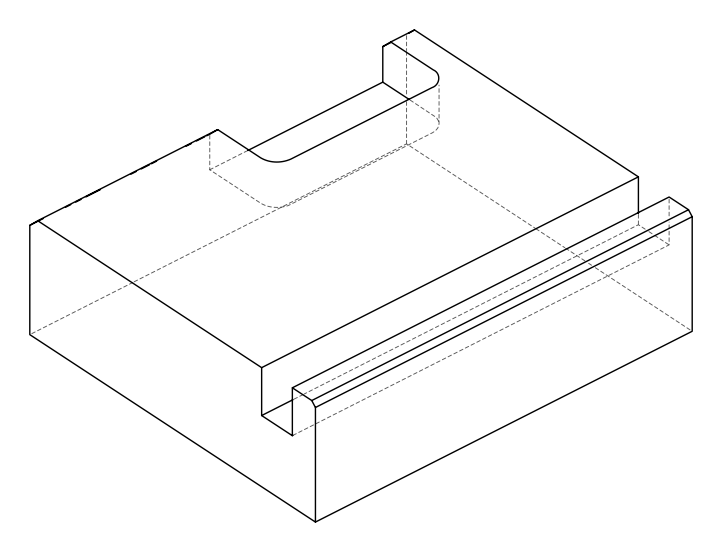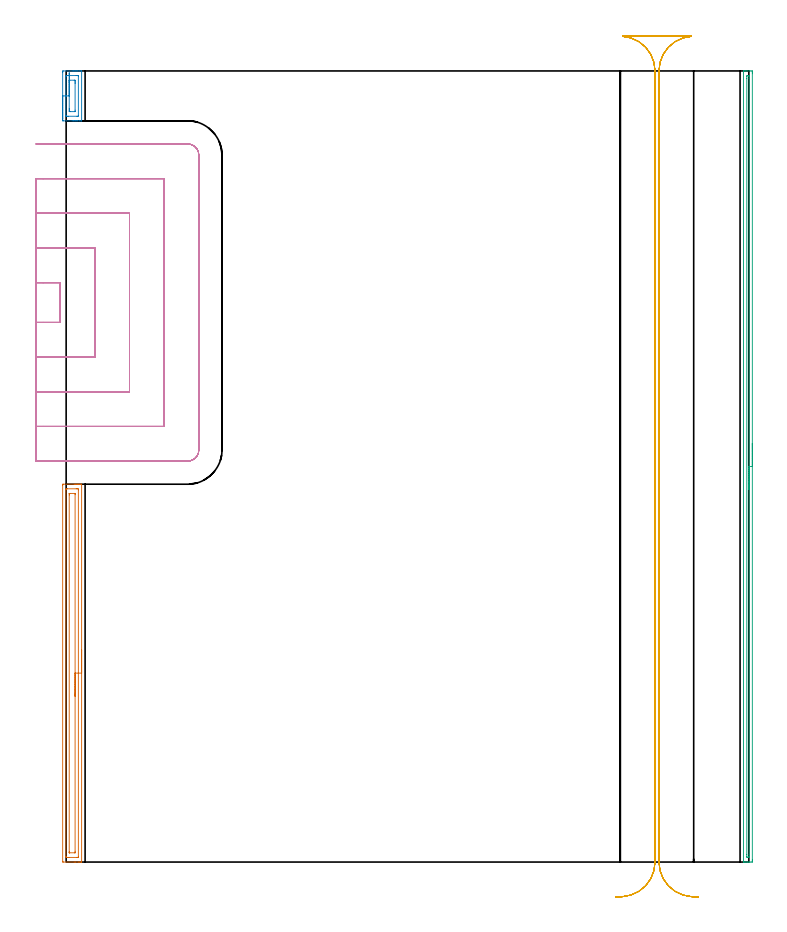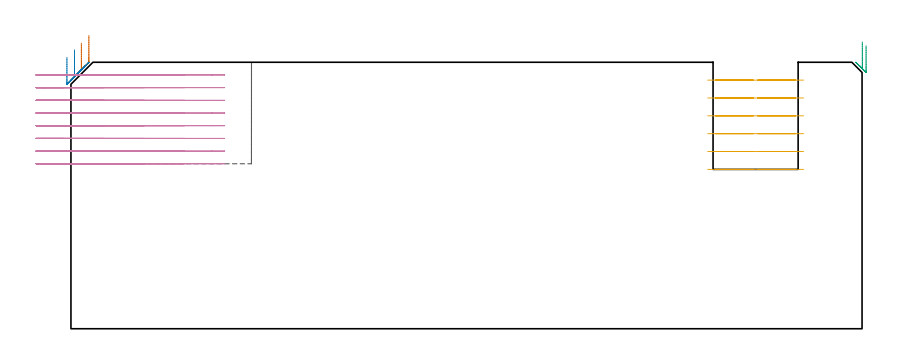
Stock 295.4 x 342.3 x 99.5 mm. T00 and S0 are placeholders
(PLAN: 5 operations, 2 tool changes, 43.4 min)
(1 AREA_MILL | FG_CHAMFER_SURFACE | UGT0205_001 | 4.15 min | 5669 mm3)
(2 AREA_MILL_1 | FG_CHAMFER_SURFACE_1 | UGT0205_001 | 0.75 min | 896 mm3)
(3 AREA_MILL_2 | FG_CHAMFER_SURFACE_2 | UGT0205_001 | 5.63 min | 2478 mm3)
(4 MILL_SLOT | SLOT_PARTIAL_RECTANGULAR | UGT0201_094 | Follow Part, ap 5, ae 75% | 23 min | 397704 mm3)
(5 MILL_RECTANGULAR_SLOT | SLOT_RECTANGULAR | UGT0201_018 | Follow Part, ap 7.5, ae 75% | 9.83 min | 434134 mm3)
(TOOL UGT0205_001 | Chamfer Mill 20 x 3 x 45 deg. | D20 FL50 Z2)
(TOOL UGT0201_094 | End mill 20 mm | D20 FL38 Z4)
(TOOL UGT0201_018 | End mill 30 mm | D30 FL50 Z4)
(OP 1 AREA_MILL)
G17 G21 G94 G90
T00 M6
G54
G17 G0 G90 X6.7 Y91.75 S1061 M3
G43 Z109.5 H0
G94 G1 Y91.712 Z108.628 F250.
Y91.598 Z107.764
Y91.409 Z106.912
Y91.147 Z106.08
Y90.813 Z105.274
Y90.41 Z104.5
Y89.942 Z103.764
Y89.41 Z103.072
Y88.821 Z102.429
Y88.178 Z101.84
Y87.486 Z101.308
Y86.75 Z100.84
Y85.976 Z100.437
Y85.17 Z100.103
Y84.338 Z99.841
Y83.486 Z99.652
Y82.622 Z99.538
Y81.75 Z99.5
Y0.15
X6.697 Y0.01 Z99.488
X6.667 Y0.006 Z99.458
X6.331 Y0. Z99.13
X5.864 Z98.663
X5.265 Z98.06
X4.077 Z96.874
X3.488 Z96.282
X-1.248 Y0.001 Z91.549
X-1.492 Y0.01 Z91.305
X-1.499 Y0.253 Z91.299
Y0.281
X-1.5 Y162.904 Z91.3
X-1.497 Y163.25 Z91.302
X-1.491 Y163.49 Z91.306
X-1.247 Y163.5 Z91.549
X3.488 Z96.282
X4.077 Z96.874
X4.377 Z97.173
X4.965 Z97.761
X5.265 Z98.06
X5.864 Z98.663
X6.331 Z99.13
X6.667 Y163.494 Z99.458
X6.697 Y163.49 Z99.488
X6.7 Y163.35 Z99.5
Y81.75
X5.286 Z98.086
X5.285 Y2.38 Z98.085
Y2.36
X5.265 Y2.01 Z98.065
X4.753 Y2.002 Z97.553
X1.202 Y2. Z94.002
X0.823 Z93.623
X0.312 Y2.002 Z93.112
X-0.065 Y2.01 Z92.735
X-0.085 Y2.38 Z92.715
Y2.401
Y161.12
Y161.14
X-0.065 Y161.49 Z92.735
X0.447 Y161.498 Z93.247
X4.377 Y161.5 Z97.177
X4.888 Y161.498 Z97.688
X5.265 Y161.49 Z98.065
X5.285 Y161.12 Z98.085
Y161.099
X5.286 Y81.75 Z98.086
X3.872 Z96.672
X3.871 Y4.671 Z96.671
X3.869 Y4.163 Z96.669
X3.867 Y4.068 Z96.667
X3.865 Y4.023 Z96.665
X3.857 Y4.01 Z96.657
X3.814 Y4.007 Z96.614
X3.65 Y4.001 Z96.45
X1.549 Z94.349
X1.44 Y4.002 Z94.24
X1.354 Y4.007 Z94.154
X1.334 Y4.011 Z94.134
X1.332 Y4.015 Z94.132
X1.33 Y4.035 Z94.13
X1.329 Y4.163 Z94.129
X1.328 Y4.548 Z94.128
X1.329 Y158.829 Z94.129
X1.331 Y159.336 Z94.131
X1.333 Y159.432 Z94.133
X1.335 Y159.477 Z94.135
X1.343 Y159.49 Z94.143
X1.386 Y159.493 Z94.186
X1.55 Y159.499 Z94.35
X3.651 Z96.451
X3.76 Y159.498 Z96.56
X3.846 Y159.493 Z96.646
X3.866 Y159.489 Z96.666
X3.868 Y159.485 Z96.668
X3.87 Y159.465 Z96.67
X3.871 Y159.336 Z96.671
X3.872 Y158.952 Z96.672
Y81.75
Y80.878 Z96.71
Y80.014 Z96.823
Y79.162 Z97.012
Y78.33 Z97.275
Y77.524 Z97.608
Y76.75 Z98.011
Y76.014 Z98.48
Y75.322 Z99.011
Y74.679 Z99.6
Y74.09 Z100.244
Y73.558 Z100.936
Y73.09 Z101.672
Y72.687 Z102.445
Y72.353 Z103.251
Y72.091 Z104.083
Y71.902 Z104.935
Y71.788 Z105.8
Y71.75 Z106.672
G0 Z109.5
M5
M2
(OP 2 AREA_MILL_1)
G17 G21 G94 G90
T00 M6
G54
G17 G0 G90 X-1.5 Y321.5 S1061 M3
G43 Z109.5 H0
Z101.3
G94 G1 Y321.538 Z100.428 F250.
Y321.652 Z99.563
Y321.841 Z98.712
Y322.103 Z97.88
Y322.437 Z97.074
Y322.84 Z96.3
Y323.308 Z95.564
Y323.84 Z94.872
Y324.429 Z94.229
Y325.072 Z93.64
Y325.764 Z93.108
Y326.5 Z92.64
Y327.274 Z92.237
Y328.08 Z91.903
Y328.912 Z91.641
Y329.764 Z91.452
Y330.628 Z91.338
Y331.5 Z91.3
Y341.732
X-1.496 Y342.078 Z91.301
X-1.491 Y342.29 Z91.305
X-1.275 Y342.3 Z91.522
X2.6 Z95.394
X3.243 Z96.04
X3.488 Z96.285
X4.131 Z96.928
X4.377 Z97.173
X4.867 Z97.666
X5.662 Z98.461
X6.398 Z99.197
X6.672 Z99.463
X6.697 Y342.291 Z99.488
X6.7 Y342.177 Z99.5
Y320.823
X6.697 Y320.71 Z99.489
X6.673 Y320.706 Z99.465
X6.398 Y320.7 Z99.197
X5.663 Z98.462
X4.867 Z97.666
X4.377 Z97.173
X4.131 Z96.928
X3.488 Z96.285
X3.243 Z96.04
X2.6 Z95.394
X-1.276 Y320.701 Z91.521
X-1.491 Y320.71 Z91.305
X-1.499 Y320.925 Z91.299
X-1.5 Y321.268 Z91.3
Y331.5
X-0.086 Z92.714
X-0.085 Y339.953 Z92.715
Y339.973
X-0.065 Y340.29 Z92.735
X0.478 Y340.299 Z93.278
X4.377 Y340.3 Z97.177
X4.92 Y340.298 Z97.72
X5.265 Y340.29 Z98.065
X5.285 Y339.953 Z98.085
Y339.932
Y323.047
Y323.027
X5.265 Y322.71 Z98.065
X4.722 Y322.701 Z97.522
X0.823 Y322.7 Z93.623
X0.28 Y322.702 Z93.08
X-0.065 Y322.71 Z92.735
X-0.085 Y323.047 Z92.715
Y323.068
X-0.086 Y331.5 Z92.714
X1.328 Z94.128
Y337.283
X1.329 Y337.667 Z94.129
X1.331 Y338.173 Z94.131
X1.333 Y338.268 Z94.133
X1.335 Y338.284 Z94.135
X1.375 Y338.29 Z94.175
X1.459 Y338.295 Z94.259
X1.586 Y338.3 Z94.386
X3.488 Y338.299 Z96.288
X3.615 Y338.297 Z96.415
X3.861 Y338.29 Z96.661
X3.864 Y338.173 Z96.664
X3.869 Y337.792 Z96.669
X3.871 Y337.283 Z96.671
Y336.9
Y325.333
X3.869 Y324.827 Z96.669
X3.867 Y324.732 Z96.667
X3.865 Y324.716 Z96.665
X3.825 Y324.71 Z96.625
X3.741 Y324.705 Z96.541
X3.614 Y324.701 Z96.414
X1.712 Z94.512
X1.585 Y324.704 Z94.385
X1.339 Y324.71 Z94.139
X1.335 Y324.827 Z94.135
X1.331 Y325.208 Z94.131
X1.329 Y325.717 Z94.129
X1.328 Y326.1 Z94.128
Y331.5
Y332.372 Z94.167
Y333.236 Z94.28
Y334.088 Z94.469
Y334.92 Z94.732
Y335.726 Z95.065
Y336.5 Z95.468
Y337.236 Z95.937
Y337.928 Z96.468
Y338.571 Z97.057
Y339.16 Z97.701
Y339.691 Z98.393
Y340.16 Z99.128
Y340.563 Z99.902
Y340.897 Z100.708
Y341.159 Z101.54
Y341.348 Z102.392
Y341.462 Z103.257
Y341.5 Z104.128
G0 Z109.5
M5
M2
(OP 3 AREA_MILL_2)
G17 G21 G94 G90
T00 M6
G54
G17 G0 G90 X296.9 Y181.15 S1061 M3
G43 Z109.5 H0
Z105.7
G94 G1 Y181.112 Z104.828 F250.
Y180.998 Z103.964
Y180.809 Z103.112
Y180.547 Z102.28
Y180.213 Z101.474
Y179.81 Z100.7
Y179.342 Z99.964
Y178.81 Z99.272
Y178.221 Z98.629
Y177.578 Z98.04
Y176.886 Z97.509
Y176.15 Z97.04
Y175.376 Z96.637
Y174.57 Z96.303
Y173.738 Z96.041
Y172.886 Z95.852
Y172.022 Z95.738
Y171.15 Z95.7
Y0.937
X296.899 Y0.611 Z95.701
X296.893 Y0.051 Z95.703
X296.89 Y0.008 Z95.705
X296.334 Y0. Z96.26
X295.773 Z96.824
X295.445 Z97.151
X294.884 Z97.713
X294.555 Z98.04
X293.898 Z98.701
X293.518 Z99.082
X293.144 Z99.447
X293.102 Y0.009 Z99.488
X293.1 Y0.165 Z99.5
Y342.135
X293.103 Y342.291 Z99.488
X293.144 Y342.3 Z99.447
X293.517 Z99.082
X293.898 Z98.701
X294.555 Z98.04
X295.773 Z96.824
X296.334 Y342.297 Z96.26
X296.89 Y342.292 Z95.705
X296.893 Y342.249 Z95.703
X296.899 Y341.689 Z95.701
X296.9 Y341.121 Z95.7
Y171.15
X295.486 Z97.114
Y3.249
X295.483 Y2.397 Z97.117
X295.481 Y2.361 Z97.119
X295.445 Y2.01 Z97.155
X294.946 Y2.005 Z97.654
X294.555 Y2.01 Z98.045
X294.519 Y2.397 Z98.081
X294.517 Y2.436 Z98.083
X294.514 Y3.29 Z98.086
Y339.051
X294.517 Y339.903 Z98.083
X294.519 Y339.939 Z98.081
X294.555 Y340.29 Z98.045
X295.054 Y340.295 Z97.546
X295.445 Y340.29 Z97.155
X295.481 Y339.903 Z97.119
X295.483 Y339.864 Z97.117
X295.486 Y339.01 Z97.114
Y171.15
Y170.278 Z97.152
Y169.414 Z97.266
Y168.562 Z97.455
Y167.73 Z97.717
Y166.924 Z98.051
Y166.15 Z98.454
Y165.414 Z98.923
Y164.722 Z99.454
Y164.079 Z100.043
Y163.49 Z100.686
Y162.958 Z101.379
Y162.49 Z102.114
Y162.087 Z102.888
Y161.753 Z103.694
Y161.491 Z104.526
Y161.302 Z105.378
Y161.188 Z106.243
Y161.15 Z107.114
G0 Z109.5
M5
M2
(OP 4 MILL_SLOT)
G17 G21 G94 G90
T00 M6
G54
G17 G0 G90 X-13. Y233.5 S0 M3
G43 Z109.5 H0
Z94.762
G94 G1 X-10. F250.
X-2.6 F500.
Y250.7
X-10.
X-13. F250.
Y218.5
X-10.
X12.4 F500.
Y265.7
X-10.
X-13. F250.
Y203.5
X-10.
X27.4 F500.
Y280.7
X-10.
X-13. F250.
Y188.5
X-10.
X42.4 F500.
Y295.7
X-10.
X-13. F250.
Y173.5
X-10.
X52.6 F500.
G3 X57.4 Y178.3 R4.8
G1 Y305.9
G3 X52.6 Y310.7 R4.8
G1 X-10.
X-13. F250.
G0 Y233.5 Z90.025
G1 X-10.
X-2.6 F500.
Y250.7
X-10.
X-13. F250.
Y218.5
X-10.
X12.4 F500.
Y265.7
X-10.
X-13. F250.
Y203.5
X-10.
X27.4 F500.
Y280.7
X-10.
X-13. F250.
Y188.5
X-10.
X42.4 F500.
Y295.7
X-10.
X-13. F250.
Y173.5
X-10.
X52.6 F500.
G3 X57.4 Y178.3 R4.8
G1 Y305.9
G3 X52.6 Y310.7 R4.8
G1 X-10.
X-13. F250.
G0 Y233.5 Z85.287
G1 X-10.
X-2.6 F500.
Y250.7
X-10.
X-13. F250.
Y218.5
X-10.
X12.4 F500.
Y265.7
X-10.
X-13. F250.
Y203.5
X-10.
X27.4 F500.
Y280.7
X-10.
X-13. F250.
Y188.5
X-10.
X42.4 F500.
Y295.7
X-10.
X-13. F250.
Y173.5
X-10.
X52.6 F500.
G3 X57.4 Y178.3 R4.8
G1 Y305.9
G3 X52.6 Y310.7 R4.8
G1 X-10.
X-13. F250.
G0 Y233.5 Z80.55
G1 X-10.
X-2.6 F500.
Y250.7
X-10.
X-13. F250.
Y218.5
X-10.
X12.4 F500.
Y265.7
X-10.
X-13. F250.
Y203.5
X-10.
X27.4 F500.
Y280.7
X-10.
X-13. F250.
Y188.5
X-10.
X42.4 F500.
Y295.7
X-10.
X-13. F250.
Y173.5
X-10.
X52.6 F500.
G3 X57.4 Y178.3 R4.8
G1 Y305.9
G3 X52.6 Y310.7 R4.8
G1 X-10.
X-13. F250.
G0 Y233.5 Z75.812
G1 X-10.
X-2.6 F500.
Y250.7
X-10.
X-13. F250.
Y218.5
X-10.
X12.4 F500.
Y265.7
X-10.
X-13. F250.
Y203.5
X-10.
X27.4 F500.
Y280.7
X-10.
X-13. F250.
Y188.5
X-10.
X42.4 F500.
Y295.7
X-10.
X-13. F250.
Y173.5
X-10.
X52.6 F500.
G3 X57.4 Y178.3 R4.8
G1 Y305.9
G3 X52.6 Y310.7 R4.8
G1 X-10.
X-13. F250.
G0 Y233.5 Z71.075
G1 X-10.
X-2.6 F500.
Y250.7
X-10.
X-13. F250.
Y218.5
X-10.
X12.4 F500.
Y265.7
X-10.
X-13. F250.
Y203.5
X-10.
X27.4 F500.
Y280.7
X-10.
X-13. F250.
Y188.5
X-10.
X42.4 F500.
Y295.7
X-10.
X-13. F250.
Y173.5
X-10.
X52.6 F500.
G3 X57.4 Y178.3 R4.8
G1 Y305.9
G3 X52.6 Y310.7 R4.8
G1 X-10.
X-13. F250.
G0 Y233.5 Z66.337
G1 X-10.
X-2.6 F500.
Y250.7
X-10.
X-13. F250.
Y218.5
X-10.
X12.4 F500.
Y265.7
X-10.
X-13. F250.
Y203.5
X-10.
X27.4 F500.
Y280.7
X-10.
X-13. F250.
Y188.5
X-10.
X42.4 F500.
Y295.7
X-10.
X-13. F250.
Y173.5
X-10.
X52.6 F500.
G3 X57.4 Y178.3 R4.8
G1 Y305.9
G3 X52.6 Y310.7 R4.8
G1 X-10.
X-13. F250.
G0 Y233.5 Z61.6
G1 X-10.
X-2.6 F500.
Y250.7
X-10.
X-13. F250.
Y218.5
X-10.
X12.4 F500.
Y265.7
X-10.
X-13. F250.
Y203.5
X-10.
X27.4 F500.
Y280.7
X-10.
X-13. F250.
Y188.5
X-10.
X42.4 F500.
Y295.7
X-10.
X-13. F250.
Y173.5
X-10.
X52.6 F500.
G3 X57.4 Y178.3 R4.8
G1 Y305.9
G3 X52.6 Y310.7 R4.8
G1 X-10.
X-13. F250.
G0 Z109.5
M5
M2
(OP 5 MILL_RECTANGULAR_SLOT)
G17 G21 G94 G90
T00 M6
G54
G17 G0 G90 X273.546 Y-15.16 S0 M3
G43 Z109.5 H0
Z92.833
G94 G1 X270.552 Y-14.97 F250.
G2 X256.5 Y0. R15. F500.
G1 Y342.3
G2 X270.552 Y357.27 R15.
G1 Y357.3
X240.748
Y357.27
G2 X254.8 Y342.3 R15.
G1 Y0.
G2 X240.748 Y-14.97 R15.
G1 X237.754 Y-15.16 F250.
G0 X273.546 Z86.167
G1 X270.552 Y-14.97
G2 X256.5 Y0. R15. F500.
G1 Y342.3
G2 X270.552 Y357.27 R15.
G1 Y357.3
X240.748
Y357.27
G2 X254.8 Y342.3 R15.
G1 Y0.
G2 X240.748 Y-14.97 R15.
G1 X237.754 Y-15.16 F250.
G0 X273.546 Z79.5
G1 X270.552 Y-14.97
G2 X256.5 Y0. R15. F500.
G1 Y342.3
G2 X270.552 Y357.27 R15.
G1 Y357.3
X240.748
Y357.27
G2 X254.8 Y342.3 R15.
G1 Y0.
G2 X240.748 Y-14.97 R15.
G1 X237.754 Y-15.16 F250.
G0 X273.546 Z72.833
G1 X270.552 Y-14.97
G2 X256.5 Y0. R15. F500.
G1 Y342.3
G2 X270.552 Y357.27 R15.
G1 Y357.3
X240.748
Y357.27
G2 X254.8 Y342.3 R15.
G1 Y0.
G2 X240.748 Y-14.97 R15.
G1 X237.754 Y-15.16 F250.
G0 X273.546 Z66.167
G1 X270.552 Y-14.97
G2 X256.5 Y0. R15. F500.
G1 Y342.3
G2 X270.552 Y357.27 R15.
G1 Y357.3
X240.748
Y357.27
G2 X254.8 Y342.3 R15.
G1 Y0.
G2 X240.748 Y-14.97 R15.
G1 X237.754 Y-15.16 F250.
G0 X273.546 Z59.5
G1 X270.552 Y-14.97
G2 X256.5 Y0. R15. F500.
G1 Y342.3
G2 X270.552 Y357.27 R15.
G1 Y357.3
X240.748
Y357.27
G2 X254.8 Y342.3 R15.
G1 Y0.
G2 X240.748 Y-14.97 R15.
G1 X237.754 Y-15.16 F250.
G0 Z109.5
M5
M2
